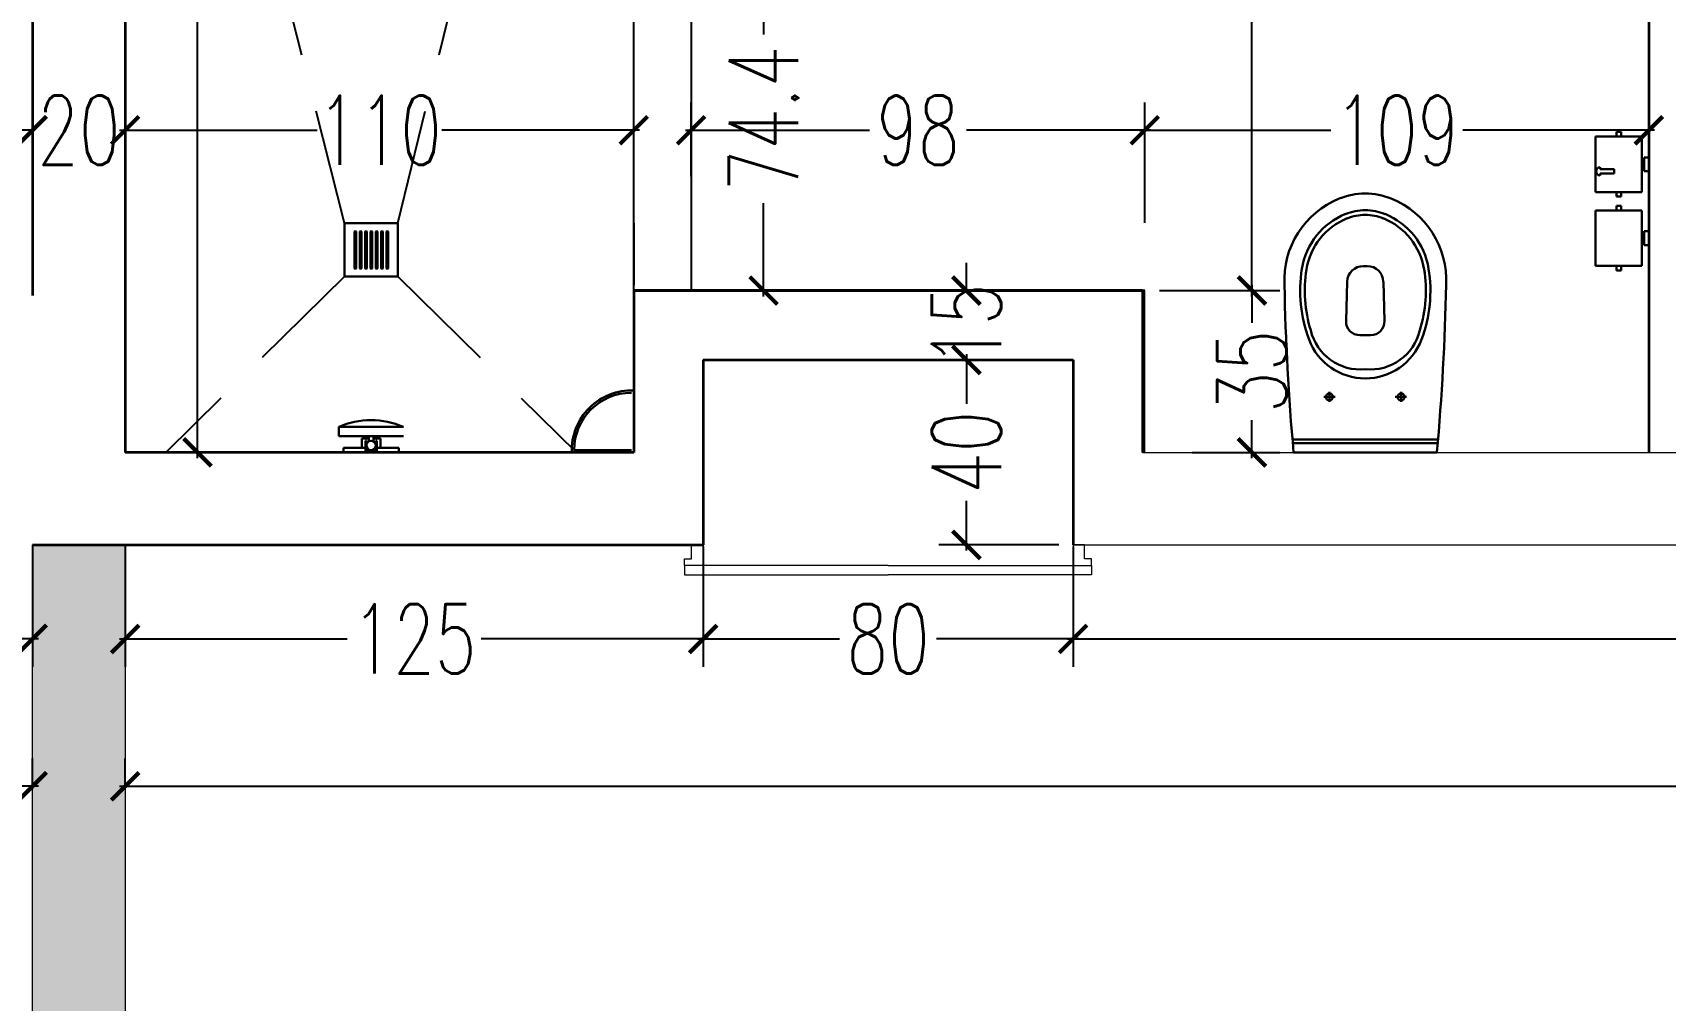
# Model space of a CAD drawing. Header units: centimetres. Extents: x -3207095 to 15275363, y -32656 to 4798027.
# Drawn here: x 683596.8 to 683949.9, y 4438823.4 to 4439032.7 of the extents above; entities that cross this region are included whole.
import ezdxf

# ---------------------------------------------------------------- set-up
doc = ezdxf.new("R2010")
doc.units = ezdxf.units.CM
doc.linetypes.add('DUZ', pattern=[500, 500])
doc.linetypes.add('HIDDEN2', pattern=[0.1875, 0.125, -0.0625])
doc.layers.get('0').update_dxf_attribs({"color": 1, "linetype": 'DUZ'})
for name, color, linetype in [('0 MC MAHAL', 94, 'Continuous'), ('a_gorunus', 233, 'Continuous'), ('a_mobilya_tarama', 253, 'Continuous'), ('a_seramik', 241, 'Continuous'), ('DIM', 1, 'DUZ')]:
    doc.layers.add(name, color=color, linetype=linetype)
for name, color, linetype, lineweight in [('DUVAR', 7, 'Continuous', 35), ('iç duvar', 7, 'Continuous', 50), ('KAPEN', 151, 'Continuous', 9), ('sabt_tef', 181, 'Continuous', 30)]:
    doc.layers.add(name, color=color, linetype=linetype, lineweight=lineweight)
doc.styles.add('DIM', font='ROMANSTW.SHX', dxfattribs={"width": 0.7})
doc.dimstyles.new('1_100', dxfattribs={"dimtxt": 15, "dimasz": 6, "dimexe": 6, "dimexo": 0, "dimgap": 2, "dimtad": 0, "dimdec": 1, "dimzin": 11, "dimdsep": 46, "dimtxsty": 'DIM', "dimblk": 'ARCHTICK', "dimcen": 3, "dimdle": 1.25, "dimclrt": 2, "dimadec": 0, "dimazin": 0, "dimtfac": 1.25, "dimtdec": 1, "dimtix": 1, "dimtofl": 0, "dimtmove": 1, "dimatfit": 3, "dimldrblk": 'ARCHTICK', "dimfxl": 20, "dimfxlon": 1, "dimtolj": 1, "dimtzin": 0, "dimarcsym": 0})

# ---------------------------------------------------------------- blocks, each defined once
blk = doc.blocks.new('urejjnjf')
at = {"layer": 'sabt_tef'}
for p, q in [((104450.0661, 49042.3043), (104449.7561, 49042.3043)), ((104449.9111, 49042.2843), (104449.7561, 49042.2843)), ((104449.9111, 49042.2843), (104450.0661, 49042.2843)), ((104449.9111, 49042.2763), (104449.7561, 49042.2763)), ((104449.9111, 49042.2763), (104450.0661, 49042.2763)), ((104449.8462, 49042.1843), (104449.8216, 49042.1843)), ((104449.8336, 49042.1951), (104449.8336, 49042.1843)), ((104449.8336, 49042.1734), (104449.8336, 49042.1843)), ((104449.976, 49042.1843), (104450.0006, 49042.1843)), ((104449.9886, 49042.1951), (104449.9886, 49042.1843)), ((104449.9886, 49042.1734), (104449.9886, 49042.1843)), ((104449.9111, 49042.0508), (104449.8995, 49042.0508)), ((104449.9111, 49042.0508), (104449.9227, 49042.0508)), ((104449.8695, 49042.0199), (104449.872, 49041.9351)), ((104449.9527, 49042.0199), (104449.9501, 49041.9351)), ((104449.9111, 49041.9011), (104449.907, 49041.9011)), ((104449.907, 49041.9011), (104449.9111, 49041.9011)), ((104449.9152, 49041.9011), (104449.9111, 49041.9011)), ((104449.9111, 49041.9011), (104449.9152, 49041.9011))]:
    blk.add_line(p, q, dxfattribs=at)
for centre, major_axis, start_param, end_param in [((104454.7356, 49041.8516), (3.5355, 3.5355), 2.265542, 2.338186), ((104445.0866, 49041.8516), (-3.5355, 3.5355), 3.944999, 4.017643), ((104449.8336, 49042.1843), (-0.0053, 0.0053), 3.926991, 7.068583), ((104449.8336, 49042.1843), (0.0053, 0.0053), 2.356194, 5.497787), ((104449.9886, 49042.1843), (-0.0053, 0.0053), 3.926991, 7.068583), ((104449.9886, 49042.1843), (0.0053, 0.0053), 2.356194, 5.497787), ((104449.9111, 49042.0143), (0.0919, 0.0919), 0.785398, 1.997007), ((104449.9111, 49042.0143), (-0.0919, 0.0919), 4.286178, 5.497787), ((104449.9002, 49042.0148), (-0.0778, 0.0778), -0.884575, 0.555132), ((104449.922, 49042.0148), (0.0778, 0.0778), 5.728053, 7.16776), ((104450.0702, 49041.9545), (0.2121, 0.2121), 1.997007, 2.51551), ((104450.0702, 49041.9545), (0.2051, 0.2051), 2.057267, 2.51551), ((104449.8995, 49042.0208), (0.0212, 0.0212), 0.785398, 2.385987), ((104449.9227, 49042.0208), (-0.0212, 0.0212), 3.897198, 5.497787), ((104449.7519, 49041.9545), (0.2051, 0.2051), 5.338472, 5.796715), ((104449.7519, 49041.9545), (0.2121, 0.2121), 5.338472, 5.856974), ((104449.9261, 49041.9313), (-0.1344, 0.1344), 0.731068, 1.971798), ((104449.907, 49041.9361), (-0.0247, 0.0247), 0.815191, 2.356194), ((104449.9152, 49041.9361), (0.0247, 0.0247), 3.926991, 5.467994), ((104449.8961, 49041.9313), (0.1344, 0.1344), 4.311388, 5.552117), ((104449.9261, 49041.9313), (0.1089, 0.1089), 2.51551, 3.542594), ((104449.9261, 49041.9313), (-0.1018, 0.1018), 0.944713, 1.971798), ((104449.8961, 49041.9313), (-0.1018, 0.1018), 2.740591, 3.767676), ((104449.8961, 49041.9313), (-0.1089, 0.1089), 2.740591, 3.767676), ((104449.9111, 49041.8943), (0.0806, 0.0806), 3.542594, 3.926991), ((104449.9111, 49041.8943), (0.0735, 0.0735), 3.542594, 3.926991), ((104449.9111, 49041.8943), (-0.0735, 0.0735), 2.356194, 2.740591), ((104449.9111, 49041.8943), (-0.0806, 0.0806), 2.356194, 2.740591), ((104449.9111, 49041.8943), (0.1061, 0.1061), 3.542594, 3.926991), ((104449.9111, 49041.8943), (-0.1061, 0.1061), 2.356194, 2.740591)]:
    blk.add_ellipse(centre, major_axis=major_axis, ratio=1, start_param=start_param, end_param=end_param, dxfattribs=at)
blk = doc.blocks.new('_ArchTick')
at = {"color": 0, "linetype": 'ByBlock', "const_width": 0.15}
blk.add_lwpolyline([(-0.5, -0.5), (0.5, 0.5)], dxfattribs=at)
blk = doc.blocks.new('*D5676')
at = {"layer": 'Defpoints', "color": 0, "linetype": 'Continuous', "lineweight": 5, "transparency": 16777216}
for p in [(683226.79, 4438921.93), (683596.79, 4438921.93), (683596.79, 4438901.57)]:
    blk.add_point(p, dxfattribs=at)
at = {"layer": 'DIM', "color": 0, "linetype": 'Continuous', "lineweight": -2, "transparency": 16777216}
for p, q in [((683226.79, 4438921.57), (683226.79, 4438895.57)), ((683596.79, 4438921.57), (683596.79, 4438895.57)), ((683225.54, 4438901.57), (683396.29, 4438901.57)), ((683598.04, 4438901.57), (683427.29, 4438901.57))]:
    blk.add_line(p, q, dxfattribs=at)
at = {"layer": 'DIM', "color": 0, "linetype": 'Continuous', "lineweight": -2, "transparency": 16777216, "xscale": 6, "yscale": 6, "zscale": 6, "rotation": 180}
blk.add_blockref('_ArchTick', (683226.79, 4438901.57), dxfattribs=at)
at = {"layer": 'DIM', "color": 0, "linetype": 'Continuous', "lineweight": -2, "transparency": 16777216, "xscale": 6, "yscale": 6, "zscale": 6}
blk.add_blockref('_ArchTick', (683596.79, 4438901.57), dxfattribs=at)
at = {"layer": 'DIM', "color": 2, "linetype": 'Continuous', "lineweight": 5, "transparency": 16777216, "insert": (683411.79, 4438901.57), "char_height": 15, "attachment_point": 5, "style": 'DIM'}
blk.add_mtext('\\A1;370', dxfattribs=at)
blk = doc.blocks.new('*D5677')
at = {"layer": 'Defpoints', "color": 0, "linetype": 'Continuous', "lineweight": 5, "transparency": 16777216}
for p in [(683616.79, 4438921.93), (683741.79, 4438921.93), (683741.79, 4438901.57)]:
    blk.add_point(p, dxfattribs=at)
at = {"layer": 'DIM', "color": 0, "linetype": 'Continuous', "lineweight": -2, "transparency": 16777216}
for p, q in [((683616.79, 4438921.57), (683616.79, 4438895.57)), ((683741.79, 4438921.57), (683741.79, 4438895.57)), ((683615.54, 4438901.57), (683664.79, 4438901.57)), ((683743.04, 4438901.57), (683693.79, 4438901.57))]:
    blk.add_line(p, q, dxfattribs=at)
at = {"layer": 'DIM', "color": 0, "linetype": 'Continuous', "lineweight": -2, "transparency": 16777216, "xscale": 6, "yscale": 6, "zscale": 6, "rotation": 180}
blk.add_blockref('_ArchTick', (683616.79, 4438901.57), dxfattribs=at)
at = {"layer": 'DIM', "color": 0, "linetype": 'Continuous', "lineweight": -2, "transparency": 16777216, "xscale": 6, "yscale": 6, "zscale": 6}
blk.add_blockref('_ArchTick', (683741.79, 4438901.57), dxfattribs=at)
at = {"layer": 'DIM', "color": 2, "linetype": 'Continuous', "lineweight": 5, "transparency": 16777216, "insert": (683679.29, 4438901.57), "char_height": 15, "attachment_point": 5, "style": 'DIM'}
blk.add_mtext('\\A1;125', dxfattribs=at)
blk = doc.blocks.new('*D4576')
at = {"layer": 'Defpoints', "color": 0, "linetype": 'Continuous', "lineweight": 5, "transparency": 16777216}
for p in [(683741.79, 4438921.93), (683821.79, 4438921.93), (683821.79, 4438901.57)]:
    blk.add_point(p, dxfattribs=at)
at = {"layer": 'DIM', "color": 0, "linetype": 'Continuous', "lineweight": -2, "transparency": 16777216}
for p, q in [((683741.79, 4438921.57), (683741.79, 4438895.57)), ((683821.79, 4438921.57), (683821.79, 4438895.57)), ((683740.54, 4438901.57), (683771.29, 4438901.57)), ((683823.04, 4438901.57), (683792.29, 4438901.57))]:
    blk.add_line(p, q, dxfattribs=at)
at = {"layer": 'DIM', "color": 0, "linetype": 'Continuous', "lineweight": -2, "transparency": 16777216, "xscale": 6, "yscale": 6, "zscale": 6, "rotation": 180}
blk.add_blockref('_ArchTick', (683741.79, 4438901.57), dxfattribs=at)
at = {"layer": 'DIM', "color": 0, "linetype": 'Continuous', "lineweight": -2, "transparency": 16777216, "xscale": 6, "yscale": 6, "zscale": 6}
blk.add_blockref('_ArchTick', (683821.79, 4438901.57), dxfattribs=at)
at = {"layer": 'DIM', "color": 2, "linetype": 'Continuous', "lineweight": 5, "transparency": 16777216, "insert": (683781.79, 4438901.57), "char_height": 15, "attachment_point": 5, "style": 'DIM'}
blk.add_mtext('\\A1;80', dxfattribs=at)
blk = doc.blocks.new('*D5678')
at = {"layer": 'Defpoints', "color": 0, "linetype": 'Continuous', "lineweight": 5, "transparency": 16777216}
for p in [(683821.79, 4438921.93), (684481.79, 4438921.93), (684481.79, 4438901.57)]:
    blk.add_point(p, dxfattribs=at)
at = {"layer": 'DIM', "color": 0, "linetype": 'Continuous', "lineweight": -2, "transparency": 16777216}
for p, q in [((683821.79, 4438921.57), (683821.79, 4438895.57)), ((684481.79, 4438921.57), (684481.79, 4438895.57)), ((683820.54, 4438901.57), (684136.29, 4438901.57)), ((684483.04, 4438901.57), (684167.29, 4438901.57))]:
    blk.add_line(p, q, dxfattribs=at)
at = {"layer": 'DIM', "color": 0, "linetype": 'Continuous', "lineweight": -2, "transparency": 16777216, "xscale": 6, "yscale": 6, "zscale": 6, "rotation": 180}
blk.add_blockref('_ArchTick', (683821.79, 4438901.57), dxfattribs=at)
at = {"layer": 'DIM', "color": 0, "linetype": 'Continuous', "lineweight": -2, "transparency": 16777216, "xscale": 6, "yscale": 6, "zscale": 6}
blk.add_blockref('_ArchTick', (684481.79, 4438901.57), dxfattribs=at)
at = {"layer": 'DIM', "color": 2, "linetype": 'Continuous', "lineweight": 5, "transparency": 16777216, "insert": (684151.79, 4438901.57), "char_height": 15, "attachment_point": 5, "style": 'DIM'}
blk.add_mtext('\\A1;660', dxfattribs=at)
blk = doc.blocks.new('*D5533')
at = {"layer": 'Defpoints', "color": 0, "linetype": 'Continuous', "lineweight": 5, "transparency": 16777216}
for p in [(685636.79, 4438881.77), (683616.79, 4438869.02), (685636.79, 4438869.7)]:
    blk.add_point(p, dxfattribs=at)
at = {"layer": 'DIM', "color": 0, "linetype": 'Continuous', "lineweight": -2, "transparency": 16777216}
for p, q in [((685636.79, 4438881.77), (685636.79, 4438863.7)), ((683616.79, 4438869.02), (683616.79, 4438875.7)), ((683615.54, 4438869.7), (684606.29, 4438869.7)), ((685638.04, 4438869.7), (684647.29, 4438869.7))]:
    blk.add_line(p, q, dxfattribs=at)
at = {"layer": 'DIM', "color": 0, "linetype": 'Continuous', "lineweight": -2, "transparency": 16777216, "xscale": 6, "yscale": 6, "zscale": 6, "rotation": 180}
blk.add_blockref('_ArchTick', (683616.79, 4438869.7), dxfattribs=at)
at = {"layer": 'DIM', "color": 0, "linetype": 'Continuous', "lineweight": -2, "transparency": 16777216, "xscale": 6, "yscale": 6, "zscale": 6}
blk.add_blockref('_ArchTick', (685636.79, 4438869.7), dxfattribs=at)
at = {"layer": 'DIM', "color": 2, "linetype": 'Continuous', "lineweight": 5, "transparency": 16777216, "insert": (684626.79, 4438869.7), "char_height": 15, "attachment_point": 5, "style": 'DIM'}
blk.add_mtext('\\A1;2020', dxfattribs=at)
blk = doc.blocks.new('*D5534')
at = {"layer": 'Defpoints', "color": 0, "linetype": 'Continuous', "lineweight": 5, "transparency": 16777216}
for p in [(681926.79, 4438869.7), (681926.79, 4438869.7), (683596.79, 4438869.7)]:
    blk.add_point(p, dxfattribs=at)
at = {"layer": 'DIM', "color": 0, "linetype": 'Continuous', "lineweight": -2, "transparency": 16777216}
for p, q in [((681926.79, 4438869.7), (681926.79, 4438875.7)), ((683596.79, 4438869.7), (683596.79, 4438875.7)), ((681925.54, 4438869.7), (682742.29, 4438869.7)), ((683598.04, 4438869.7), (682781.29, 4438869.7))]:
    blk.add_line(p, q, dxfattribs=at)
at = {"layer": 'DIM', "color": 0, "linetype": 'Continuous', "lineweight": -2, "transparency": 16777216, "xscale": 6, "yscale": 6, "zscale": 6, "rotation": 180}
blk.add_blockref('_ArchTick', (681926.79, 4438869.7), dxfattribs=at)
at = {"layer": 'DIM', "color": 0, "linetype": 'Continuous', "lineweight": -2, "transparency": 16777216, "xscale": 6, "yscale": 6, "zscale": 6}
blk.add_blockref('_ArchTick', (683596.79, 4438869.7), dxfattribs=at)
at = {"layer": 'DIM', "color": 2, "linetype": 'Continuous', "lineweight": 5, "transparency": 16777216, "insert": (682761.79, 4438869.7), "char_height": 15, "attachment_point": 5, "style": 'DIM'}
blk.add_mtext('\\A1;1670', dxfattribs=at)
blk = doc.blocks.new('*D4507')
at = {"layer": 'Defpoints', "color": 0, "linetype": 'Continuous', "lineweight": 5, "transparency": 16777216}
for p in [(683798.73, 4438961.93), (683821.79, 4438961.93), (683821.79, 4438921.93)]:
    blk.add_point(p, dxfattribs=at)
at = {"layer": 'DIM', "color": 0, "linetype": 'Continuous', "lineweight": -2, "transparency": 16777216}
for p, q in [((683818.73, 4438961.93), (683792.73, 4438961.93)), ((683798.73, 4438963.18), (683798.73, 4438952.43)), ((683798.73, 4438920.68), (683798.73, 4438931.43)), ((683818.73, 4438921.93), (683792.73, 4438921.93))]:
    blk.add_line(p, q, dxfattribs=at)
at = {"layer": 'DIM', "color": 0, "linetype": 'Continuous', "lineweight": -2, "transparency": 16777216, "xscale": 6, "yscale": 6, "zscale": 6}
for p, rotation in [((683798.73, 4438961.93), 90), ((683798.73, 4438921.93), 270)]:
    blk.add_blockref('_ArchTick', p, dxfattribs=dict(at, rotation=rotation))
at = {"layer": 'DIM', "color": 2, "linetype": 'Continuous', "lineweight": 5, "transparency": 16777216, "insert": (683798.73, 4438941.93), "char_height": 15, "attachment_point": 5, "rotation": 90, "style": 'DIM'}
blk.add_mtext('\\A1;40', dxfattribs=at)
blk = doc.blocks.new('*D4508')
at = {"layer": 'Defpoints', "color": 0, "linetype": 'Continuous', "lineweight": 5, "transparency": 16777216}
for p in [(683798.73, 4438976.93), (683821.79, 4438976.93, 0), (683821.79, 4438961.93)]:
    blk.add_point(p, dxfattribs=at)
at = {"layer": 'DIM', "color": 0, "linetype": 'Continuous', "lineweight": -2, "transparency": 16777216}
for p, q in [((683798.73, 4438976.93), (683798.73, 4438982.93)), ((683818.73, 4438976.93), (683792.73, 4438976.93)), ((683818.73, 4438961.93), (683792.73, 4438961.93)), ((683798.73, 4438961.93), (683798.73, 4438955.93))]:
    blk.add_line(p, q, dxfattribs=at)
at = {"layer": 'DIM', "color": 0, "linetype": 'Continuous', "lineweight": -2, "transparency": 16777216, "xscale": 6, "yscale": 6, "zscale": 6}
for p, rotation in [((683798.73, 4438976.93), 270), ((683798.73, 4438961.93), 90)]:
    blk.add_blockref('_ArchTick', p, dxfattribs=dict(at, rotation=rotation))
at = {"layer": 'DIM', "color": 2, "linetype": 'Continuous', "lineweight": 5, "transparency": 16777216, "insert": (683798.73, 4438969.43), "char_height": 15, "attachment_point": 5, "rotation": 90, "style": 'DIM'}
blk.add_mtext('\\A1;15', dxfattribs=at)
blk = doc.blocks.new('*D4509')
at = {"layer": 'Defpoints', "color": 0, "linetype": 'Continuous', "lineweight": 5, "transparency": 16777216}
for p in [(683837.3, 4439011.61), (683739.19, 4439001.68, 0), (683837.3, 4438976.93, 0)]:
    blk.add_point(p, dxfattribs=at)
at = {"layer": 'DIM', "color": 0, "linetype": 'Continuous', "lineweight": -2, "transparency": 16777216}
for p, q in [((683739.19, 4439001.68), (683739.19, 4439017.61)), ((683837.3, 4438991.61), (683837.3, 4439017.61)), ((683737.94, 4439011.61), (683777.75, 4439011.61)), ((683838.55, 4439011.61), (683798.75, 4439011.61))]:
    blk.add_line(p, q, dxfattribs=at)
at = {"layer": 'DIM', "color": 0, "linetype": 'Continuous', "lineweight": -2, "transparency": 16777216, "xscale": 6, "yscale": 6, "zscale": 6, "rotation": 180}
blk.add_blockref('_ArchTick', (683739.19, 4439011.61), dxfattribs=at)
at = {"layer": 'DIM', "color": 0, "linetype": 'Continuous', "lineweight": -2, "transparency": 16777216, "xscale": 6, "yscale": 6, "zscale": 6}
blk.add_blockref('_ArchTick', (683837.3, 4439011.61), dxfattribs=at)
at = {"layer": 'DIM', "color": 2, "linetype": 'Continuous', "lineweight": 5, "transparency": 16777216, "insert": (683788.25, 4439011.61), "char_height": 15, "attachment_point": 5, "style": 'DIM'}
blk.add_mtext('\\A1;98', dxfattribs=at)
blk = doc.blocks.new('*D4510')
at = {"layer": 'Defpoints', "color": 0, "linetype": 'Continuous', "lineweight": 5, "transparency": 16777216}
for p in [(683946.3, 4439011.61), (683837.3, 4438976.93, 0), (683946.3, 4438976.93)]:
    blk.add_point(p, dxfattribs=at)
at = {"layer": 'DIM', "color": 0, "linetype": 'Continuous', "lineweight": -2, "transparency": 16777216}
for p, q in [((683837.3, 4438991.61), (683837.3, 4439017.61)), ((683946.3, 4438991.61), (683946.3, 4439017.61)), ((683836.05, 4439011.61), (683877.55, 4439011.61)), ((683947.55, 4439011.61), (683906.05, 4439011.61))]:
    blk.add_line(p, q, dxfattribs=at)
at = {"layer": 'DIM', "color": 0, "linetype": 'Continuous', "lineweight": -2, "transparency": 16777216, "xscale": 6, "yscale": 6, "zscale": 6, "rotation": 180}
blk.add_blockref('_ArchTick', (683837.3, 4439011.61), dxfattribs=at)
at = {"layer": 'DIM', "color": 0, "linetype": 'Continuous', "lineweight": -2, "transparency": 16777216, "xscale": 6, "yscale": 6, "zscale": 6}
blk.add_blockref('_ArchTick', (683946.3, 4439011.61), dxfattribs=at)
at = {"layer": 'DIM', "color": 2, "linetype": 'Continuous', "lineweight": 5, "transparency": 16777216, "insert": (683891.8, 4439011.61), "char_height": 15, "attachment_point": 5, "style": 'DIM'}
blk.add_mtext('\\A1;109', dxfattribs=at)
blk = doc.blocks.new('*D4511')
at = {"layer": 'Defpoints', "color": 0, "linetype": 'Continuous', "lineweight": 5, "transparency": 16777216}
for p in [(683837.3, 4438976.93, 0), (683860.48, 4438976.93), (683847.54, 4438941.93)]:
    blk.add_point(p, dxfattribs=at)
at = {"layer": 'DIM', "color": 0, "linetype": 'Continuous', "lineweight": -2, "transparency": 16777216}
for p, q in [((683860.48, 4438978.18), (683860.48, 4438969.93)), ((683840.48, 4438976.93), (683866.48, 4438976.93)), ((683860.48, 4438940.68), (683860.48, 4438948.93)), ((683847.54, 4438941.93), (683866.48, 4438941.93))]:
    blk.add_line(p, q, dxfattribs=at)
at = {"layer": 'DIM', "color": 0, "linetype": 'Continuous', "lineweight": -2, "transparency": 16777216, "xscale": 6, "yscale": 6, "zscale": 6}
for p, rotation in [((683860.48, 4438976.93), 90), ((683860.48, 4438941.93), 270)]:
    blk.add_blockref('_ArchTick', p, dxfattribs=dict(at, rotation=rotation))
at = {"layer": 'DIM', "color": 2, "linetype": 'Continuous', "lineweight": 5, "transparency": 16777216, "insert": (683860.48, 4438959.43), "char_height": 15, "attachment_point": 5, "rotation": 90, "style": 'DIM'}
blk.add_mtext('\\A1;35', dxfattribs=at)
blk = doc.blocks.new('*D4512')
at = {"layer": 'Defpoints', "color": 0, "linetype": 'Continuous', "lineweight": 5, "transparency": 16777216}
for p in [(683844.68, 4439186.93), (683860.48, 4439186.93), (683837.3, 4438976.93, 0)]:
    blk.add_point(p, dxfattribs=at)
at = {"layer": 'DIM', "color": 0, "linetype": 'Continuous', "lineweight": -2, "transparency": 16777216}
for p, q in [((683844.68, 4439186.93), (683866.48, 4439186.93)), ((683860.48, 4439188.18), (683860.48, 4439096.43)), ((683860.48, 4438975.68), (683860.48, 4439067.43)), ((683840.48, 4438976.93), (683866.48, 4438976.93))]:
    blk.add_line(p, q, dxfattribs=at)
at = {"layer": 'DIM', "color": 0, "linetype": 'Continuous', "lineweight": -2, "transparency": 16777216, "xscale": 6, "yscale": 6, "zscale": 6}
for p, rotation in [((683860.48, 4439186.93), 90), ((683860.48, 4438976.93), 270)]:
    blk.add_blockref('_ArchTick', p, dxfattribs=dict(at, rotation=rotation))
at = {"layer": 'DIM', "color": 2, "linetype": 'Continuous', "lineweight": 5, "transparency": 16777216, "insert": (683860.48, 4439081.93), "char_height": 15, "attachment_point": 5, "rotation": 90, "style": 'DIM'}
blk.add_mtext('\\A1;210', dxfattribs=at)
blk = doc.blocks.new('*D4513')
at = {"layer": 'Defpoints', "color": 0, "linetype": 'Continuous', "lineweight": 5, "transparency": 16777216}
for p in [(683739.19, 4439051.28), (683739.19, 4438976.93, 0), (683754.86, 4438976.93)]:
    blk.add_point(p, dxfattribs=at)
at = {"layer": 'DIM', "color": 0, "linetype": 'Continuous', "lineweight": -2, "transparency": 16777216}
for p, q in [((683754.86, 4439052.53), (683754.86, 4439032.36)), ((683739.19, 4439051.28), (683760.86, 4439051.28)), ((683754.86, 4438975.68), (683754.86, 4438995.86)), ((683739.19, 4438976.93), (683760.86, 4438976.93))]:
    blk.add_line(p, q, dxfattribs=at)
at = {"layer": 'DIM', "color": 0, "linetype": 'Continuous', "lineweight": -2, "transparency": 16777216, "xscale": 6, "yscale": 6, "zscale": 6}
for p, rotation in [((683754.86, 4439051.28), 90), ((683754.86, 4438976.93), 270)]:
    blk.add_blockref('_ArchTick', p, dxfattribs=dict(at, rotation=rotation))
at = {"layer": 'DIM', "color": 2, "linetype": 'Continuous', "lineweight": 5, "transparency": 16777216, "insert": (683754.86, 4439014.11), "char_height": 15, "attachment_point": 5, "rotation": 90, "style": 'DIM'}
blk.add_mtext('\\A1;74.4', dxfattribs=at)
blk = doc.blocks.new('*D4515')
at = {"layer": 'Defpoints', "color": 0, "linetype": 'Continuous', "lineweight": 5, "transparency": 16777216}
for p in [(683616.79, 4439011.61), (683616.79, 4438978.13), (683726.79, 4438978.13)]:
    blk.add_point(p, dxfattribs=at)
at = {"layer": 'DIM', "color": 0, "linetype": 'Continuous', "lineweight": -2, "transparency": 16777216}
for p, q in [((683616.79, 4438991.61), (683616.79, 4439017.61)), ((683726.79, 4438991.61), (683726.79, 4439017.61)), ((683615.54, 4439011.61), (683658.29, 4439011.61)), ((683728.04, 4439011.61), (683685.29, 4439011.61))]:
    blk.add_line(p, q, dxfattribs=at)
at = {"layer": 'DIM', "color": 0, "linetype": 'Continuous', "lineweight": -2, "transparency": 16777216, "xscale": 6, "yscale": 6, "zscale": 6, "rotation": 180}
blk.add_blockref('_ArchTick', (683616.79, 4439011.61), dxfattribs=at)
at = {"layer": 'DIM', "color": 0, "linetype": 'Continuous', "lineweight": -2, "transparency": 16777216, "xscale": 6, "yscale": 6, "zscale": 6}
blk.add_blockref('_ArchTick', (683726.79, 4439011.61), dxfattribs=at)
at = {"layer": 'DIM', "color": 2, "linetype": 'Continuous', "lineweight": 5, "transparency": 16777216, "insert": (683671.79, 4439011.61), "char_height": 15, "attachment_point": 5, "style": 'DIM'}
blk.add_mtext('\\A1;110', dxfattribs=at)
blk = doc.blocks.new('*D4516')
at = {"layer": 'Defpoints', "color": 0, "linetype": 'Continuous', "lineweight": 5, "transparency": 16777216}
for p in [(683632.45, 4439186.93), (683634, 4439186.93), (683634, 4438941.93)]:
    blk.add_point(p, dxfattribs=at)
at = {"layer": 'DIM', "color": 0, "linetype": 'Continuous', "lineweight": -2, "transparency": 16777216}
for p, q in [((683634, 4439186.93), (683626.45, 4439186.93)), ((683632.45, 4439188.18), (683632.45, 4439079.93)), ((683632.45, 4438940.68), (683632.45, 4439048.93)), ((683634, 4438941.93), (683626.45, 4438941.93))]:
    blk.add_line(p, q, dxfattribs=at)
at = {"layer": 'DIM', "color": 0, "linetype": 'Continuous', "lineweight": -2, "transparency": 16777216, "xscale": 6, "yscale": 6, "zscale": 6}
for p, rotation in [((683632.45, 4439186.93), 90), ((683632.45, 4438941.93), 270)]:
    blk.add_blockref('_ArchTick', p, dxfattribs=dict(at, rotation=rotation))
at = {"layer": 'DIM', "color": 2, "linetype": 'Continuous', "lineweight": 5, "transparency": 16777216, "insert": (683632.45, 4439064.43), "char_height": 15, "attachment_point": 5, "rotation": 90, "style": 'DIM'}
blk.add_mtext('\\A1;245', dxfattribs=at)
blk = doc.blocks.new('*D4517')
at = {"layer": 'Defpoints', "color": 0, "linetype": 'Continuous', "lineweight": 5, "transparency": 16777216}
for p in [(683596.79, 4439011.61), (683596.79, 4438989.8), (683616.79, 4438989.8)]:
    blk.add_point(p, dxfattribs=at)
at = {"layer": 'DIM', "color": 0, "linetype": 'Continuous', "lineweight": -2, "transparency": 16777216}
for p, q in [((683596.79, 4438991.61), (683596.79, 4439017.61)), ((683616.79, 4438991.61), (683616.79, 4439017.61)), ((683596.79, 4439011.61), (683590.79, 4439011.61)), ((683616.79, 4439011.61), (683622.79, 4439011.61))]:
    blk.add_line(p, q, dxfattribs=at)
at = {"layer": 'DIM', "color": 0, "linetype": 'Continuous', "lineweight": -2, "transparency": 16777216, "xscale": 6, "yscale": 6, "zscale": 6}
blk.add_blockref('_ArchTick', (683596.79, 4439011.61), dxfattribs=at)
at = {"layer": 'DIM', "color": 0, "linetype": 'Continuous', "lineweight": -2, "transparency": 16777216, "xscale": 6, "yscale": 6, "zscale": 6, "rotation": 180}
blk.add_blockref('_ArchTick', (683616.79, 4439011.61), dxfattribs=at)
at = {"layer": 'DIM', "color": 2, "linetype": 'Continuous', "lineweight": 5, "transparency": 16777216, "insert": (683606.79, 4439011.61), "char_height": 15, "attachment_point": 5, "style": 'DIM'}
blk.add_mtext('\\A1;20', dxfattribs=at)

msp = doc.modelspace()

# ---------------------------------------------------------------- hatches: boundary and pattern name
h = msp.add_hatch(color=33)
h.dxf.hatch_style = 1
h.paths.add_polyline_path([(683596.79, 4438921.93), (683616.79, 4438921.93), (683616.79, 4438719.93), (683596.79, 4438719.93)])

# ---------------------------------------------------------------- linework, layer by layer
at = {"layer": 'a_gorunus'}
msp.add_line((683739.19, 4439051.28), (683739.19, 4438976.93, 0), dxfattribs=at)
at = {"layer": 'a_mobilya_tarama', "linetype": 'HIDDEN2', "ltscale": 200}
for p, q in [((683664.24, 4438991.48), (683616.79, 4439178.83)), ((683675.74, 4438991.48), (683719.9, 4439171.52)), ((683666.82, 4438989.73), (683666.32, 4438989.73)), ((683666.32, 4438989.73), (683666.32, 4438981.73)), ((683666.82, 4438981.73), (683666.82, 4438989.73)), ((683667.96, 4438989.73), (683667.46, 4438989.73)), ((683667.46, 4438989.73), (683667.46, 4438981.73)), ((683667.96, 4438981.73), (683667.96, 4438989.73)), ((683669.1, 4438989.73), (683668.6, 4438989.73)), ((683668.6, 4438989.73), (683668.6, 4438981.73)), ((683669.1, 4438981.73), (683669.1, 4438989.73)), ((683670.27, 4438989.69), (683669.77, 4438989.69)), ((683669.77, 4438989.69), (683669.77, 4438981.69)), ((683670.27, 4438981.69), (683670.27, 4438989.69)), ((683671.42, 4438989.73), (683670.92, 4438989.73)), ((683670.92, 4438989.73), (683670.92, 4438981.73)), ((683671.42, 4438981.73), (683671.42, 4438989.73)), ((683672.59, 4438989.69), (683672.09, 4438989.69)), ((683672.09, 4438989.69), (683672.09, 4438981.69)), ((683672.59, 4438981.69), (683672.59, 4438989.69)), ((683673.75, 4438989.69), (683673.25, 4438989.69)), ((683673.25, 4438989.69), (683673.25, 4438981.69)), ((683673.75, 4438981.69), (683673.75, 4438989.69)), ((683666.32, 4438981.73), (683666.82, 4438981.73)), ((683667.46, 4438981.73), (683667.96, 4438981.73)), ((683668.6, 4438981.73), (683669.1, 4438981.73)), ((683669.77, 4438981.69), (683670.27, 4438981.69)), ((683670.92, 4438981.73), (683671.42, 4438981.73)), ((683672.09, 4438981.69), (683672.59, 4438981.69)), ((683673.25, 4438981.69), (683673.75, 4438981.69)), ((683664.24, 4438979.98), (683625.59, 4438941.93)), ((683675.74, 4438979.98), (683714.39, 4438941.93))]:
    msp.add_line(p, q, dxfattribs=at)
at = {"layer": 'a_seramik'}
msp.add_line((683726.79, 4438976.93), (683726.79, 4439051.28), dxfattribs=at)
at = {"layer": 'DUVAR'}
for p, q in [((683616.79, 4439206.93), (683616.79, 4438941.93)), ((683616.79, 4439206.93), (683616.79, 4438941.93)), ((683616.79, 4439206.93), (683616.79, 4438941.93)), ((683946.3, 4439186.93), (683946.3, 4438941.93)), ((683596.79, 4439150.89), (683596.79, 4438975.89)), ((683836.79, 4438976.93), (683726.79, 4438976.93)), ((683726.79, 4438976.93), (683726.79, 4438941.93)), ((683836.79, 4438976.93), (683726.79, 4438976.93)), ((683726.79, 4438976.93), (683726.79, 4438941.93)), ((683726.79, 4438976.93), (683726.79, 4438941.93)), ((683726.79, 4438976.93), (683837.3, 4438976.93, 0)), ((683836.79, 4438976.93), (683836.79, 4438941.93)), ((683836.79, 4438976.93), (683836.79, 4438941.93)), ((683741.79, 4438961.93), (683821.79, 4438961.93)), ((683741.79, 4438961.93), (683741.79, 4438921.93)), ((683741.79, 4438961.93), (683821.79, 4438961.93)), ((683741.79, 4438961.93), (683821.79, 4438961.93)), ((683821.79, 4438961.93), (683821.79, 4438921.93)), ((683726.79, 4438941.93), (683616.79, 4438941.93)), ((683726.79, 4438941.93), (683616.79, 4438941.93)), ((683726.79, 4438941.93), (683616.79, 4438941.93)), ((683596.79, 4438921.93), (683741.79, 4438921.93))]:
    msp.add_line(p, q, dxfattribs=at)
at = {"layer": 'iç duvar', "color": 7, "lineweight": 18}
for p, q in [((683837.3, 4438941.93, 0), (683837.3, 4438976.93, 0)), ((683836.79, 4438941.93), (684466.79, 4438941.93)), ((683821.79, 4438921.93), (684481.79, 4438921.93))]:
    msp.add_line(p, q, dxfattribs=at)
msp.add_lwpolyline([(683596.79, 4438921.93), (683616.79, 4438921.93), (683616.79, 4438719.93), (683596.79, 4438719.93)], close=True, dxfattribs=at)
at = {"layer": 'KAPEN'}
for points in [[(683741.79, 4438917.43), (683737.79, 4438917.43), (683737.79, 4438918.93), (683739.29, 4438918.93), (683739.29, 4438921.93), (683741.79, 4438921.93), (683741.79, 4438917.43)], [(683741.79, 4438917.43), (683737.79, 4438917.43), (683737.79, 4438918.93), (683739.29, 4438918.93), (683739.29, 4438921.93), (683741.79, 4438921.93), (683741.79, 4438917.43)], [(683821.79, 4438917.43), (683825.79, 4438917.43), (683825.79, 4438918.93), (683824.29, 4438918.93), (683824.29, 4438921.93), (683821.79, 4438921.93), (683821.79, 4438917.43)]]:
    msp.add_lwpolyline(points, close=True, dxfattribs=at)
for points in [[(683781.79, 4438917.43), (683737.79, 4438917.43), (683737.79, 4438915.43), (683781.79, 4438915.43)], [(683781.79, 4438917.43), (683825.79, 4438917.43), (683825.79, 4438915.43), (683781.79, 4438915.43)]]:
    msp.add_lwpolyline(points, dxfattribs=at)
at = {"layer": 'sabt_tef'}
for p, q in [((683934.8, 4439010.25), (683944.8, 4439010.25)), ((683934.8, 4438998.25), (683934.8, 4439010.25)), ((683939.3, 4439011.25), (683939.3, 4439010.25)), ((683940.3, 4439011.25), (683939.3, 4439011.25)), ((683939.3, 4439010.25), (683940.3, 4439010.25)), ((683940.3, 4439010.25), (683940.3, 4439011.25)), ((683944.8, 4439010.25), (683944.8, 4438998.25)), ((683945.3, 4439005.75), (683945.3, 4439002.75)), ((683946.3, 4439005.75), (683945.3, 4439005.75)), ((683946.3, 4439002.75), (683946.3, 4439005.75)), ((683935.78, 4439003.63), (683935.78, 4439003.23)), ((683938.78, 4439003.23), (683935.78, 4439003.23)), ((683935.78, 4439002.23), (683935.78, 4439001.83)), ((683935.78, 4439002.23), (683938.78, 4439002.23)), ((683938.78, 4439002.23), (683938.78, 4439003.23)), ((683945.3, 4439004.5), (683944.8, 4439004.5)), ((683944.8, 4439004), (683945.3, 4439004)), ((683945.3, 4439004), (683945.3, 4439004.5)), ((683945.3, 4439002.75), (683946.3, 4439002.75)), ((683944.8, 4438998.25), (683934.8, 4438998.25)), ((683939.3, 4438998.25), (683940.3, 4438998.25)), ((683939.3, 4438997.25), (683939.3, 4438998.25)), ((683940.3, 4438997.25), (683939.3, 4438997.25)), ((683939.3, 4438995.25), (683939.3, 4438994.25)), ((683940.3, 4438995.25), (683939.3, 4438995.25)), ((683940.3, 4438998.25), (683940.3, 4438997.25)), ((683940.3, 4438994.25), (683940.3, 4438995.25)), ((683934.8, 4438994.25), (683944.8, 4438994.25)), ((683934.8, 4438982.25), (683934.8, 4438994.25)), ((683939.3, 4438994.25), (683940.3, 4438994.25)), ((683944.8, 4438994.25), (683944.8, 4438982.25)), ((683675.74, 4438991.48), (683664.24, 4438991.48)), ((683664.24, 4438991.48), (683664.24, 4438979.98)), ((683675.74, 4438979.98), (683675.74, 4438991.48)), ((683726.79, 4438978.13), (683726.79, 4438991.53)), ((683945.3, 4438988.5), (683944.8, 4438988.5)), ((683945.3, 4438989.75), (683945.3, 4438986.75)), ((683946.3, 4438989.75), (683945.3, 4438989.75)), ((683945.3, 4438988), (683945.3, 4438988.5)), ((683946.3, 4438986.75), (683946.3, 4438989.75)), ((683944.8, 4438988), (683945.3, 4438988)), ((683945.3, 4438986.75), (683946.3, 4438986.75)), ((683944.8, 4438982.25), (683934.8, 4438982.25)), ((683939.3, 4438982.25), (683940.3, 4438982.25)), ((683939.3, 4438981.25), (683939.3, 4438982.25)), ((683940.3, 4438981.25), (683939.3, 4438981.25)), ((683940.3, 4438982.25), (683940.3, 4438981.25)), ((683664.24, 4438979.98), (683675.74, 4438979.98)), ((683662.99, 4438947.43), (683662.99, 4438945.43)), ((683676.99, 4438947.43), (683662.99, 4438947.43)), ((683662.99, 4438947.43), (683662.99, 4438945.43)), ((683662.99, 4438945.43), (683669.49, 4438945.43)), ((683662.99, 4438945.43), (683676.99, 4438945.43)), ((683668.79, 4438942.93), (683663.99, 4438942.93)), ((683663.99, 4438942.93), (683663.99, 4438941.93)), ((683669.49, 4438944.93), (683667.99, 4438944.93)), ((683667.99, 4438944.93), (683667.99, 4438942.93)), ((683667.99, 4438942.93), (683668.79, 4438942.93)), ((683668.99, 4438944.43), (683668.79, 4438944.43)), ((683668.79, 4438944.43), (683668.79, 4438941.93)), ((683668.79, 4438941.93), (683668.79, 4438944.43)), ((683668.79, 4438944.43), (683668.99, 4438944.43)), ((683668.99, 4438943.43), (683668.99, 4438944.43)), ((683668.99, 4438944.43), (683668.99, 4438942.43)), ((683668.99, 4438942.43), (683670.99, 4438942.43)), ((683669.49, 4438945.43), (683669.49, 4438944.29)), ((683669.49, 4438945.43), (683669.49, 4438944.29)), ((683670.49, 4438944.29), (683670.49, 4438945.43)), ((683670.49, 4438945.43), (683676.99, 4438945.43)), ((683670.49, 4438944.29), (683670.49, 4438945.43)), ((683671.99, 4438944.93), (683670.49, 4438944.93)), ((683671.19, 4438944.43), (683670.99, 4438944.43)), ((683670.99, 4438944.43), (683670.99, 4438943.43)), ((683670.99, 4438942.43), (683670.99, 4438944.43)), ((683670.99, 4438944.43), (683671.19, 4438944.43)), ((683671.19, 4438941.93), (683671.19, 4438944.43)), ((683671.19, 4438944.43), (683671.19, 4438941.93)), ((683671.19, 4438942.93), (683671.99, 4438942.93)), ((683675.99, 4438942.93), (683671.19, 4438942.93)), ((683671.99, 4438942.93), (683671.99, 4438944.93)), ((683675.99, 4438941.93), (683675.99, 4438942.93)), ((683713.89, 4438942.43), (683726.29, 4438942.43)), ((683663.99, 4438941.93), (683675.99, 4438941.93)), ((683668.79, 4438941.93), (683671.19, 4438941.93)), ((683671.19, 4438941.93), (683668.79, 4438941.93)), ((683713.39, 4438941.93), (683726.79, 4438941.93))]:
    msp.add_line(p, q, dxfattribs=at)
for centre, major_axis, start_param, end_param in [((683935.78, 4439002.73), (-0.636, -0.636), 3.926991, 7.068583), ((683726.35, 4438942.37), (9.17, 9.17), 0.751374, 2.390218), ((683726.35, 4438942.37), (8.82, 8.82), 0.790124, 2.351469), ((683669.99, 4438931.84), (12.08, -12.08), 1.934008, 2.778381), ((683669.99, 4438931.84), (12.08, -12.08), 1.934008, 2.778381), ((683669.99, 4438943.43), (0.707, -0.707), 0.785398, 7.068583), ((683669.99, 4438943.43), (0.707, -0.707), 2.879793, 3.926991), ((683669.99, 4438943.43), (0.707, 0.707), -0.785398, 0.261799)]:
    msp.add_ellipse(centre, major_axis=major_axis, ratio=1, start_param=start_param, end_param=end_param, dxfattribs=at)

# ---------------------------------------------------------------- block references
at = {"layer": '0 MC MAHAL', "xscale": 99.99999999962104, "yscale": 99.99999999962104, "zscale": 99.99999999962104, "rotation": 180}
msp.add_blockref('urejjnjf', (11128876.09, 9343172.35), dxfattribs=at)

# ---------------------------------------------------------------- dimensions: what is measured, and where the dimension line sits
at = {"layer": 'DIM', "linetype": 'Continuous', "lineweight": 5}
for base, p1, p2, angle, picture, middle in [((683632.45, 4439186.93), (683634, 4438941.93), (683634, 4439186.93), 90, '*D4516', (683632.45, 4439064.43)), ((683860.48, 4439186.93), (683837.3, 4438976.93, 0), (683844.68, 4439186.93), 90, '*D4512', (683860.48, 4439081.93)), ((683754.8557, 4438976.9281), (683739.1932, 4439051.2849), (683739.1932, 4438976.9281, 0), 90, '*D4513', (683754.8557, 4439014.1065)), ((683596.79, 4439011.61), (683616.79, 4438989.8), (683596.79, 4438989.8), 180, '*D4517', (683606.79, 4439011.61)), ((683616.79, 4439011.61), (683726.79, 4438978.13), (683616.79, 4438978.13), 180, '*D4515', (683671.79, 4439011.61)), ((683946.3, 4439011.61), (683837.3, 4438976.93, 0), (683946.3, 4438976.93), 180, '*D4510', (683891.8, 4439011.61)), ((683798.73, 4438976.93), (683821.79, 4438961.93), (683821.79, 4438976.93, 0), 90, '*D4508', (683798.73, 4438969.43)), ((683860.48, 4438976.93), (683847.54, 4438941.93), (683837.3, 4438976.93, 0), 90, '*D4511', (683860.48, 4438959.43)), ((683798.73, 4438961.93), (683821.79, 4438921.93), (683821.79, 4438961.93), 90, '*D4507', (683798.73, 4438941.93))]:
    dim = msp.add_linear_dim(base=base, p1=p1, p2=p2, angle=angle, dimstyle='1_100', dxfattribs=at)
    dim.commit()
    dim.dimension.update_dxf_attribs({"geometry": picture, "text_midpoint": middle})
dim = msp.add_linear_dim(base=(683837.3, 4439011.61), p1=(683739.19, 4439001.68, 0), p2=(683837.3, 4438976.93, 0), angle=180, dimstyle='1_100', override={"dimdec": 0}, dxfattribs=at)
dim.commit()
dim.dimension.update_dxf_attribs({"geometry": '*D4509', "text_midpoint": (683788.25, 4439011.61)})
for base, p1, p2, picture, middle in [((683596.79, 4438901.57), (683226.79, 4438921.93), (683596.79, 4438921.93), '*D5676', (683411.79, 4438901.57)), ((683741.79, 4438901.57), (683616.79, 4438921.93), (683741.79, 4438921.93), '*D5677', (683679.29, 4438901.57)), ((683821.79, 4438901.57), (683741.79, 4438921.93), (683821.79, 4438921.93), '*D4576', (683781.79, 4438901.57)), ((684481.79, 4438901.57), (683821.79, 4438921.93), (684481.79, 4438921.93), '*D5678', (684151.79, 4438901.57)), ((681926.79, 4438869.7), (683596.79, 4438869.7), (681926.79, 4438869.7), '*D5534', (682761.79, 4438869.7)), ((685636.79, 4438869.7), (683616.79, 4438869.02), (685636.79, 4438881.77), '*D5533', (684626.79, 4438869.7))]:
    dim = msp.add_linear_dim(base=base, p1=p1, p2=p2, dimstyle='1_100', dxfattribs=at)
    dim.commit()
    dim.dimension.update_dxf_attribs({"geometry": picture, "text_midpoint": middle})

doc.saveas('drawing.dxf')
